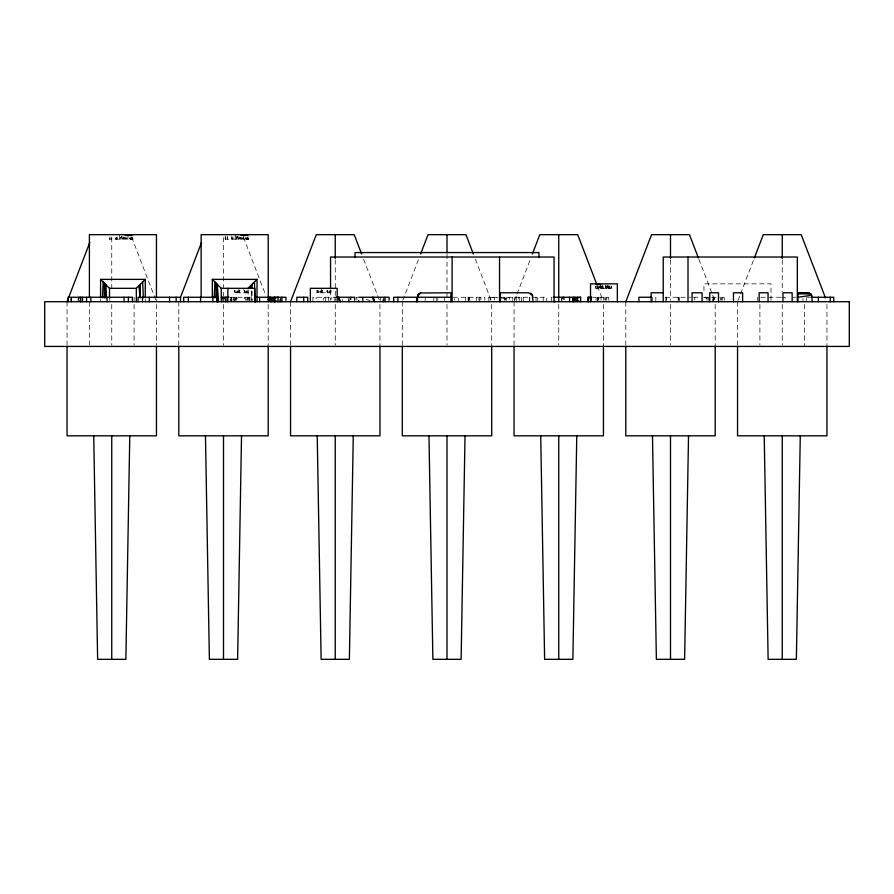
<?xml version="1.0" encoding="UTF-8"?>
<svg xmlns="http://www.w3.org/2000/svg" width="894" height="894" viewBox="0 0 894 894"><rect width="100%" height="100%" fill="white"/><g stroke="black" fill="none" stroke-linecap="round" stroke-linejoin="round"><path stroke-width="0.67" stroke-dasharray="4.47 3.35" d="M111.694 239.145L111.705 237.659M227.512 236.161L227.501 239.145L227.579 237.659M249.627 297.255L249.627 300.239M328.377 297.255L328.377 300.607M312.9 300.73L312.9 297.255L337.72 297.255M514.62 297.255L514.609 300.239M551.307 300.73L551.296 297.255L552.179 297.255M606.769 297.255L606.758 300.239M694.783 297.255L694.772 300.239M722.296 297.255L722.296 300.239M247.549 297.255L247.549 300.239M246.811 292.785L246.822 291.667M329.54 292.785L329.551 291.667M603.551 300.239L603.562 297.255M608.3 288.315L608.3 287.197M610.01 288.315L610.021 287.197M238.664 239.145L238.676 238.027L238.62 239.145M245.258 300.239L245.269 297.255M316.118 298.741L316.13 297.255M246.398 300.239L246.42 298.741M116.242 239.145L116.276 237.659M232.082 237.659L232.038 239.145L231.334 238.027M249.236 300.239L249.225 297.255M494.661 297.255L494.65 300.239M597.952 297.255L597.874 300.239M713.49 297.255L713.412 300.239M250.935 300.395L251.572 291.042M678.457 297.255L678.356 300.239M235.759 297.255L235.636 300.239M130.468 239.145L130.591 237.659M246.275 239.145L246.398 237.659M116.41 239.145L116.611 237.156M601.025 300.239L600.969 297.255M608.881 300.239L608.568 297.255L592.878 297.255M724.408 300.239L724.095 297.255L719.167 297.255M678.278 297.255L678.121 300.239M239.916 292.785L239.402 290.55M322.633 292.785L322.119 290.55M601.394 288.315L600.88 286.08M707.042 300.239L706.998 297.255M506.328 297.255L506.596 300.239M605.763 300.239L605.942 297.255M721.29 300.239L721.469 297.255M121.148 239.145L121.416 237.659M236.955 239.145L237.223 237.659M598.399 297.255L597.147 300.239M713.926 297.255L712.674 300.239M234.027 297.255L234.373 300.239M596.019 300.239L596.108 297.255M708.238 297.255L708.339 300.239M230.998 300.73L231.747 297.255M597.538 300.239L597.65 297.255M713.077 300.239L713.177 297.255M325.528 297.255L325.405 300.73M236.497 297.255L236.608 300.239M122.31 239.145L122.69 238.027L132.893 239.145L132.893 236.91M238.117 239.145L238.497 238.027L248.7 239.145L248.7 236.91M402.792 300.44L418.638 259.171M514.542 300.44L516.52 295.277M517.023 293.992L530.388 259.171M738.042 300.44L740.02 295.277M740.523 293.992L753.888 259.171M598.164 300.239L598.913 298.373L598.209 297.255M713.691 300.239L714.451 298.373L713.747 297.255M115.058 239.145L115.527 238.027M335.015 297.255L334.814 300.73M597.438 300.239L598.321 298.373L597.438 297.255M712.976 300.239L713.848 298.373L712.976 297.255M324.623 297.255L323.259 298.741L323.259 300.239M120.422 237.659L121.852 236.161L121.752 237.659M504.138 300.239L505.624 298.741M239.994 290.55L234.44 292.785L234.44 290.55M322.723 290.55L317.169 292.785L317.169 290.55M601.472 286.08L595.929 288.315L595.929 286.08M603.193 286.08L597.639 288.315L597.639 286.08M109.403 239.145L109.403 238.027L109.437 239.145L132.893 239.145M225.199 238.027L225.21 239.145L248.7 239.145M248.197 292.785L234.105 292.785L234.105 290.55M229.881 297.255L251.56 297.255L251.56 300.239M356.348 297.255L357.835 297.255M453.09 297.255L484.805 297.255L484.816 300.239M488.839 301.725L488.839 297.255L531.025 297.255M532.154 297.255L546.715 297.255L546.715 301.725M665.102 297.255L686.145 297.255M689.218 297.255L691.051 297.255M693.498 297.255L697.99 297.255L697.99 300.239M703.857 297.255L708.83 297.255M711.646 297.255L716.697 297.255M760.816 297.255L781.658 297.255M781.904 297.255L785.111 297.255L785.111 301.725M792.911 297.255L796.118 297.255M806.433 297.255L810.791 297.255M488.839 297.255L498.17 297.858M499.5 297.948L506.172 298.373L509.591 297.255L509.591 299.49M238.497 238.027L247.482 239.145L247.482 236.91M122.69 238.027L131.686 239.145L131.686 236.91M238.452 236.91L247.482 239.145M122.646 236.91L131.686 239.145M703.969 297.255L706.863 298.373M366.138 299.244L369.96 300.73M607.406 286.08L608.434 286.829L608.468 288.315M605.696 286.08L606.724 286.829L606.747 288.315M326.936 290.55L327.964 291.299L327.997 292.785M244.207 290.55L245.235 291.299L245.269 292.785M233.815 299.49L234.697 300.239M605.204 287.197L606.255 288.315L606.221 286.08M504.574 298.741L505.926 300.239M602.601 286.08L603.115 288.315L602.735 285.331M235.904 297.255L237.234 298.741M230.563 297.255L231.892 298.741L231.892 300.239M504.663 297.255L505.926 298.741L504.138 298.741L504.015 297.255M115.974 237.659L117.226 239.145L117.136 236.91M679.105 300.239L677.808 297.255M608.009 288.315L606.925 284.962M606.3 288.315L605.204 284.962M326.567 291.299L327.539 292.785M244.811 292.785L243.727 289.433M468.869 297.255L470.099 300.239M468.422 297.255L469.037 300.239M698.862 259.171L712.227 293.992M712.73 295.277L714.708 300.44M597.505 286.248L602.958 300.44M475.362 259.171L491.208 300.44M363.612 259.171L379.458 300.44M243.447 237.256L265.73 295.277M131.697 237.256L155.958 300.44M231.434 298.741L231.959 300.239M608.065 285.331L608.434 286.829M356.65 297.255L356.985 300.239M236.675 297.255L236.821 298.741M251.192 291.031L252.03 300.384M244.42 297.255L244.543 298.741M666.276 297.255L666.376 300.239M679.239 297.255L679.328 300.239M236.295 237.659L236.374 239.145M249.068 297.255L249.124 300.239M720.43 297.255L720.463 300.239M604.892 297.255L604.936 300.239M225.243 239.145L225.21 236.161M231.781 236.161L231.814 239.145M518.632 297.255L518.632 298.373M120.556 237.659L120.578 239.145M252.074 291.042L252.13 300.395M490.571 297.255L490.582 300.239M706.729 297.255L706.729 298.741M826.95 304.429L826.95 346.425M806.433 298.373L806.433 300.607M804.6 304.429L804.6 346.425M802.991 298.373L802.991 300.607M782.25 259.819L782.25 291.947M782.25 304.429L782.25 345.073M771.008 300.35L771.008 283.845L703.958 283.845L703.958 292.092M759.9 304.429L759.9 345.073M757.609 297.255L757.609 300.607M737.55 301.725L737.55 345.073M715.2 304.429L715.2 346.425M670.5 259.819L670.5 300.328M670.5 304.429L670.5 345.073M665.974 297.255L665.974 301.725M655.827 301.725L655.827 297.255L652.62 297.255L652.62 300.607M625.8 301.725L625.8 345.073M611.395 286.08L611.395 288.315L595.583 288.315L595.583 286.08M611.049 286.08L611.049 288.315M609.674 286.08L609.674 288.315M609.339 286.08L609.339 288.315M607.965 286.08L607.942 288.315M603.45 304.429L603.45 346.425M602.109 283.845L602.109 288.315M600.734 286.08L600.734 288.315M600.399 283.845L600.399 288.315M599.025 286.08L599.025 288.315M597.874 286.08L597.874 288.315M597.304 286.08L597.304 288.315M596.153 286.08L596.153 288.315M558.75 304.429L558.75 345.073M543.217 297.255L543.217 301.725M537.775 297.255L537.775 301.725M536.031 297.255L536.031 301.725M529.751 297.255L529.751 301.725M529.561 297.255L529.561 301.725M523.258 297.255L523.258 301.725M521.56 297.255L521.56 301.725M519.213 297.255L519.213 300.607M516.274 297.255L516.274 301.725M514.05 301.725L514.05 345.073M512.787 297.255L512.787 300.607M491.7 304.429L491.7 346.425M480.816 297.255L480.816 299.49M479.776 297.255L479.776 301.725M478.893 298.741L478.893 300.239M476.569 297.255L476.569 300.607M468.78 297.255L468.78 301.725M468.098 297.255L468.098 300.607M465.573 297.255L465.573 300.607M458.466 298.373L458.466 300.607M454.454 298.741L454.454 300.239M447 254.231L447 300.328M447 304.429L447 345.073M444.474 297.255L444.474 300.607M437.825 297.255L437.825 300.607M436.227 297.255L436.227 300.607M433.825 297.255L433.825 300.607M425.22 297.255L425.22 300.607M402.3 301.725L402.3 345.073M380.296 297.255L380.296 300.607M379.95 304.429L379.95 346.425M342.246 299.49L342.246 301.725M335.25 259.819L335.25 300.328M335.25 304.429L335.25 345.073M331.16 297.255L331.16 299.49M330.925 290.55L330.925 292.785L316.822 292.785L316.822 290.55M330.869 289.801L330.869 291.299M330.556 290.55L330.556 300.328M329.204 290.55L329.204 292.785M327.461 290.55L327.461 292.785M321.639 288.315L321.639 292.785M320.264 290.55L320.264 292.785M318.543 290.55L318.543 292.785M317.392 290.55L317.392 292.785M290.55 301.725L290.55 345.073M268.2 304.429L268.2 346.425M248.13 236.91L248.13 239.145M248.141 289.801L248.085 300.384M247.85 290.55L247.85 292.785M246.476 290.55L246.476 292.785M245.839 236.91L245.839 239.145M244.744 290.55L244.744 292.785M243.771 234.675L243.771 239.145M238.91 288.315L238.91 292.785M237.547 236.161L237.547 237.659M237.536 290.55L237.536 292.785M237.29 236.161L237.29 237.659M236.228 236.161L236.228 237.659M235.826 290.55L235.826 292.785M235.781 298.741L235.781 300.239M235.234 234.675L235.234 239.145M234.675 290.55L234.675 292.785M233.815 297.255L233.815 301.725M232.943 236.91L232.943 239.145M225.78 236.91L225.78 239.145M223.5 237.469L223.5 296.137M223.5 304.429L223.5 345.073M178.8 301.725L178.8 346.425M156.562 299.49L156.562 301.725M156.45 304.429L156.45 345.073M145.275 298.931L145.275 301.725M134.1 297.255L134.1 300.607M134.1 304.429L134.1 345.073M132.323 236.91L132.323 239.145M130.032 236.91L130.032 239.145M127.965 234.675L127.965 239.145M119.427 234.675L119.427 239.145M111.75 237.469L111.75 287.756M111.75 304.429L111.75 345.073M109.973 236.91L109.973 239.145M109.806 297.255L109.806 300.607M100.575 298.931L100.575 301.725M89.4 301.725L89.4 345.073M67.05 301.725L67.05 345.073M230.909 298.373L229.881 300.239L231.244 300.239L230.909 298.373"/><path stroke-width="1.34" d="M68.078 301.725L68.078 297.255L132.379 297.255L132.379 301.725M71.308 301.725L71.308 298.741L71.308 300.239M104.274 297.736L104.319 283.119M216.024 297.736L216.069 283.119M105.481 297.724L105.57 284.37L106.475 297.724M217.208 301.725L217.32 284.37L218.505 301.725M129.775 435.825L125.875 659.325L97.625 659.325L93.725 435.825M241.525 435.825L237.625 659.325L209.375 659.325L205.475 435.825M353.275 435.825L349.375 659.325L321.125 659.325L317.225 435.825M465.025 435.825L461.125 659.325L432.875 659.325L428.975 435.825M576.775 435.825L572.875 659.325L544.625 659.325L540.725 435.825M688.525 435.825L684.625 659.325L656.375 659.325L652.475 435.825M800.275 435.825L796.375 659.325L768.125 659.325L764.225 435.825M102.464 297.78L103.19 281.99M214.214 297.78L214.94 281.99M225.422 301.725L225.299 297.255M223.131 301.725L223.008 297.255M104.564 297.724L105.57 284.37M216.314 297.724L217.32 284.37M450.934 301.725L450.934 292.785L420.605 292.986L417.643 295.936L417.442 301.725M226.942 301.725L227.244 297.255L222.93 298.373M270.726 297.255L270.726 301.725M418.28 294.662L417.442 297.255L450.934 297.255M80.706 297.255L80.706 301.725M280.09 301.725L280.537 300.239M383.235 301.725L383.682 300.239M67.05 301.725L89.813 242.408M180.286 297.858L201.563 242.408M290.55 301.725L316.286 234.675L354.214 234.675L361.634 254.019M420.616 254.019L428.036 234.675L465.964 234.675L473.384 254.019M532.366 254.019L539.786 234.675L577.714 234.675L597.013 284.962M625.8 301.725L651.536 234.675L689.464 234.675L698.37 257.885M754.38 257.885L763.286 234.675L801.214 234.675L825.464 297.858M574.92 297.255L574.306 298.741L574.92 301.725M573.423 297.255L572.797 298.741L573.423 301.725M417.643 295.936L419.32 293.612M417.9 295.277L419.945 293.243L418.403 295.042M572.439 301.725L573.322 300.607M79.812 297.255L78.437 298.741L78.437 300.239M563.03 297.255L561.655 298.741L561.655 300.239M100.575 297.534L100.575 279.375L109.515 288.315L136.335 288.315L145.275 279.375L145.275 297.534M248.085 288.315L257.025 279.375L257.025 301.725M418.75 294.092L420.605 292.986M274.849 297.255L268.301 299.49L274.849 301.725L274.849 297.255L268.144 299.49L274.849 301.725M127.808 235.636L131.686 234.675M243.615 235.636L247.482 234.675M580.642 297.255L572.797 298.741L580.642 301.725L580.642 297.255L553.554 297.255M797.984 297.255L811.73 295.277L812.188 301.725M125.249 235.513L132.893 234.675M241.056 235.513L248.7 234.675M810.88 294.092L809.025 292.986L797.984 293.634L810.88 294.092L811.73 295.277M100.575 279.375L145.275 279.375M212.325 297.534L212.325 279.375L257.025 279.375M212.325 279.375L221.265 288.315L254.678 288.315L254.678 301.725M663.236 292.785L651.134 292.785L651.134 301.725M228.909 297.255L221.209 297.255L225.221 298.373M255.606 297.255L285.946 297.255L285.957 300.239M335.988 297.255L354.717 297.255L354.728 300.239M358.751 297.255L389.102 297.255L389.113 300.239M591.884 297.255L587.984 297.255L588.006 301.725M651.245 297.255L638.864 297.255L638.864 301.725M811.73 297.255L833.711 297.255L833.711 301.725M280.537 298.741L280.034 300.239M383.682 298.741L383.191 300.239M809.025 292.986L797.984 292.785L797.984 301.725M591.336 298.373L588.431 297.255L588.431 301.725M597.639 283.845L599.863 284.739M595.929 283.845L598.142 284.739M533.048 301.725L532.221 294.662L528.577 292.785L500.383 292.785L500.383 301.725M530.555 293.243L532.858 295.936M531.181 293.612L532.221 294.662M373.826 300.607L374.932 301.725M339.441 300.607L340.547 301.725M270.67 300.607L271.787 301.725M79.89 300.607L80.471 301.725M373.167 297.255L374.396 300.239M338.781 297.255L340.011 300.239M270.01 297.255L271.24 300.239M372.72 297.255L373.334 300.239M338.334 297.255L338.949 300.239M269.563 297.255L270.178 300.239M250.711 285.689L250.946 288.36M138.961 285.689L140.034 297.713M254.41 281.99L255.315 301.725M142.66 281.99L143.386 297.78M348.861 301.725L348.805 298.741M554.515 300.607L554.526 301.725M252.03 284.37L252.052 288.371M140.28 284.37L140.369 297.724M591.202 297.255L591.202 300.239M358.751 300.607L358.751 301.725M255.595 300.607L255.595 301.725M830.269 297.255L830.269 301.725M826.95 346.425L826.95 435.825L737.55 435.825L737.55 346.425M818.356 297.255L818.356 301.725M797.336 301.725L797.336 257.025L663.236 257.025L663.236 301.725M792.151 301.725L792.151 292.785L782.943 292.785L782.943 301.725M782.25 234.675L782.25 258.422M782.25 435.825L782.25 659.325M768.047 301.725L768.047 292.785L759.174 292.785L759.174 301.725M742.623 301.725L742.623 292.785L733.482 292.785L733.482 301.725M718.497 301.725L718.497 292.785L709.735 292.785L709.735 301.725M715.2 346.425L715.2 435.825L625.8 435.825L625.8 346.425M702.114 301.725L702.114 292.785L692.079 292.785L692.079 301.725M688.011 257.025L688.011 301.725M670.5 234.675L670.5 258.422M670.5 435.825L670.5 659.325M617.341 301.725L617.341 283.845L590.521 283.845L590.521 301.725M603.45 346.425L603.45 435.825L514.05 435.825L514.05 346.425M577.435 297.255L577.435 301.725M569.556 297.255L569.556 301.725M563.924 297.255L563.924 299.49M558.75 234.675L558.75 301.725M558.75 435.825L558.75 659.325M554.057 301.725L554.057 257.025L330.556 257.025L330.556 287.756M538.948 257.025L538.948 252.555L355.052 252.555L355.052 257.025M499.545 257.025L499.545 301.725M491.7 346.425L491.7 435.825L402.3 435.825L402.3 346.425M452.129 257.025L452.129 301.725M447 234.675L447 252.834M447 435.825L447 659.325M416.626 301.725L416.626 297.255L393.706 297.255L393.706 301.725M397.931 297.255L397.931 301.725M385.113 297.255L385.113 301.725M379.95 346.425L379.95 435.825L290.55 435.825L290.55 346.425M362.763 298.373L362.763 301.725M350.727 297.255L350.727 299.49M337.183 301.725L337.183 288.315L310.363 288.315L310.363 301.725M335.25 234.675L335.25 258.422M335.25 435.825L335.25 659.325M307.737 301.725L307.737 297.255L296.853 297.255L296.853 301.725M303.725 297.255L303.725 301.725M281.956 297.255L281.956 301.725M268.267 301.725L268.2 234.675L201.15 234.675L201.15 297.534M268.2 346.425L268.2 435.825L178.8 435.825L178.8 346.425M259.606 298.373L259.606 301.725M227.858 288.315L227.858 301.725M223.5 435.825L223.5 659.325M221.265 288.315L221.265 301.725M217.488 301.725L217.488 297.255L183.672 297.255L183.672 301.725M216.907 297.255L216.907 301.725M212.85 297.255L212.85 301.725M200.58 297.255L200.58 301.725M188.299 297.255L188.299 301.725M180.521 301.725L180.521 297.255L138.112 297.255L138.112 301.725M176.163 297.255L176.163 301.725M169.547 297.255L169.547 301.725M156.45 297.534L156.45 234.675L89.4 234.675L89.4 297.534M156.45 346.425L156.45 435.825L67.05 435.825L67.05 346.425M149.287 297.255L149.287 301.725M142.492 297.255L142.492 301.725M136.335 288.315L136.335 301.725M128.356 297.255L128.356 301.725M124.076 297.255L124.076 301.725M111.75 435.825L111.75 659.325M109.515 288.315L109.515 297.702M107.034 297.255L107.034 301.725M90.83 297.255L90.83 301.725M86.562 297.255L86.562 301.725M82.527 297.255L82.527 301.725M278.056 297.255L270.424 298.741L278.056 301.725L278.056 297.255M849.3 301.725L44.7 301.725L44.7 346.425L849.3 346.425L849.3 301.725"/></g></svg>
